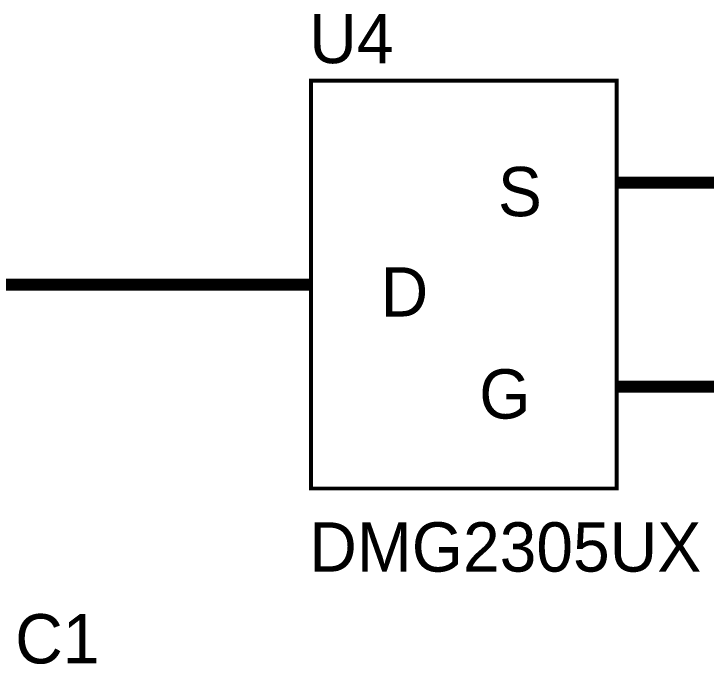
# Model space of a CAD drawing. Header units: millimetres. Extents: x 0 to 9.5, y 0 to 7.5.
# Drawn here: x 3.509 to 4.188, y 5.128 to 5.766 of the extents above; entities that cross this region are included whole.
import ezdxf

# ---------------------------------------------------------------- set-up
doc = ezdxf.new("R2010")
doc.units = ezdxf.units.MM
doc.header["$MEASUREMENT"] = 0
doc.layers.add('Sheet', color=255, linetype='Continuous')

msp = doc.modelspace()

# ---------------------------------------------------------------- linework, layer by layer
at = {"layer": 'Sheet', "const_width": 0.0039}
for points in [[(3.80033, 5.69984), (3.80033, 5.29999), (4.10028, 5.29999), (4.10028, 5.69984), (3.80033, 5.69984), (3.80033, 5.69984)], [(3.80033, 5.69984), (4.10028, 5.69984), (4.10028, 5.29999), (3.80033, 5.29999), (3.80033, 5.69984)]]:
    msp.add_lwpolyline(points, close=True, dxfattribs=at)
at = {"layer": 'Sheet', "const_width": 0.0118}
for points in [[(4.10028, 5.59998), (4.20013, 5.59998)], [(3.40033, 5.49992), (3.70028, 5.49992)], [(3.80033, 5.49992), (3.70028, 5.49992)], [(4.10028, 5.39985), (4.20013, 5.39985)]]:
    msp.add_lwpolyline(points, dxfattribs=at)

# ---------------------------------------------------------------- texts
at = {"layer": 'Sheet'}
for s, height, p in [('U4', 0.048366, (3.79867, 5.71714)), ('S', 0.04837, (3.98376, 5.56704)), ('D', 0.04837, (3.8687, 5.46865)), ('G', 0.04837, (3.96542, 5.36858)), ('DMG2305UX', 0.048366, (3.79867, 5.21848)), ('C1', 0.048366, (3.51018, 5.12842))]:
    msp.add_text(s, height=height, dxfattribs=at).set_placement(p)

doc.saveas('drawing.dxf')
